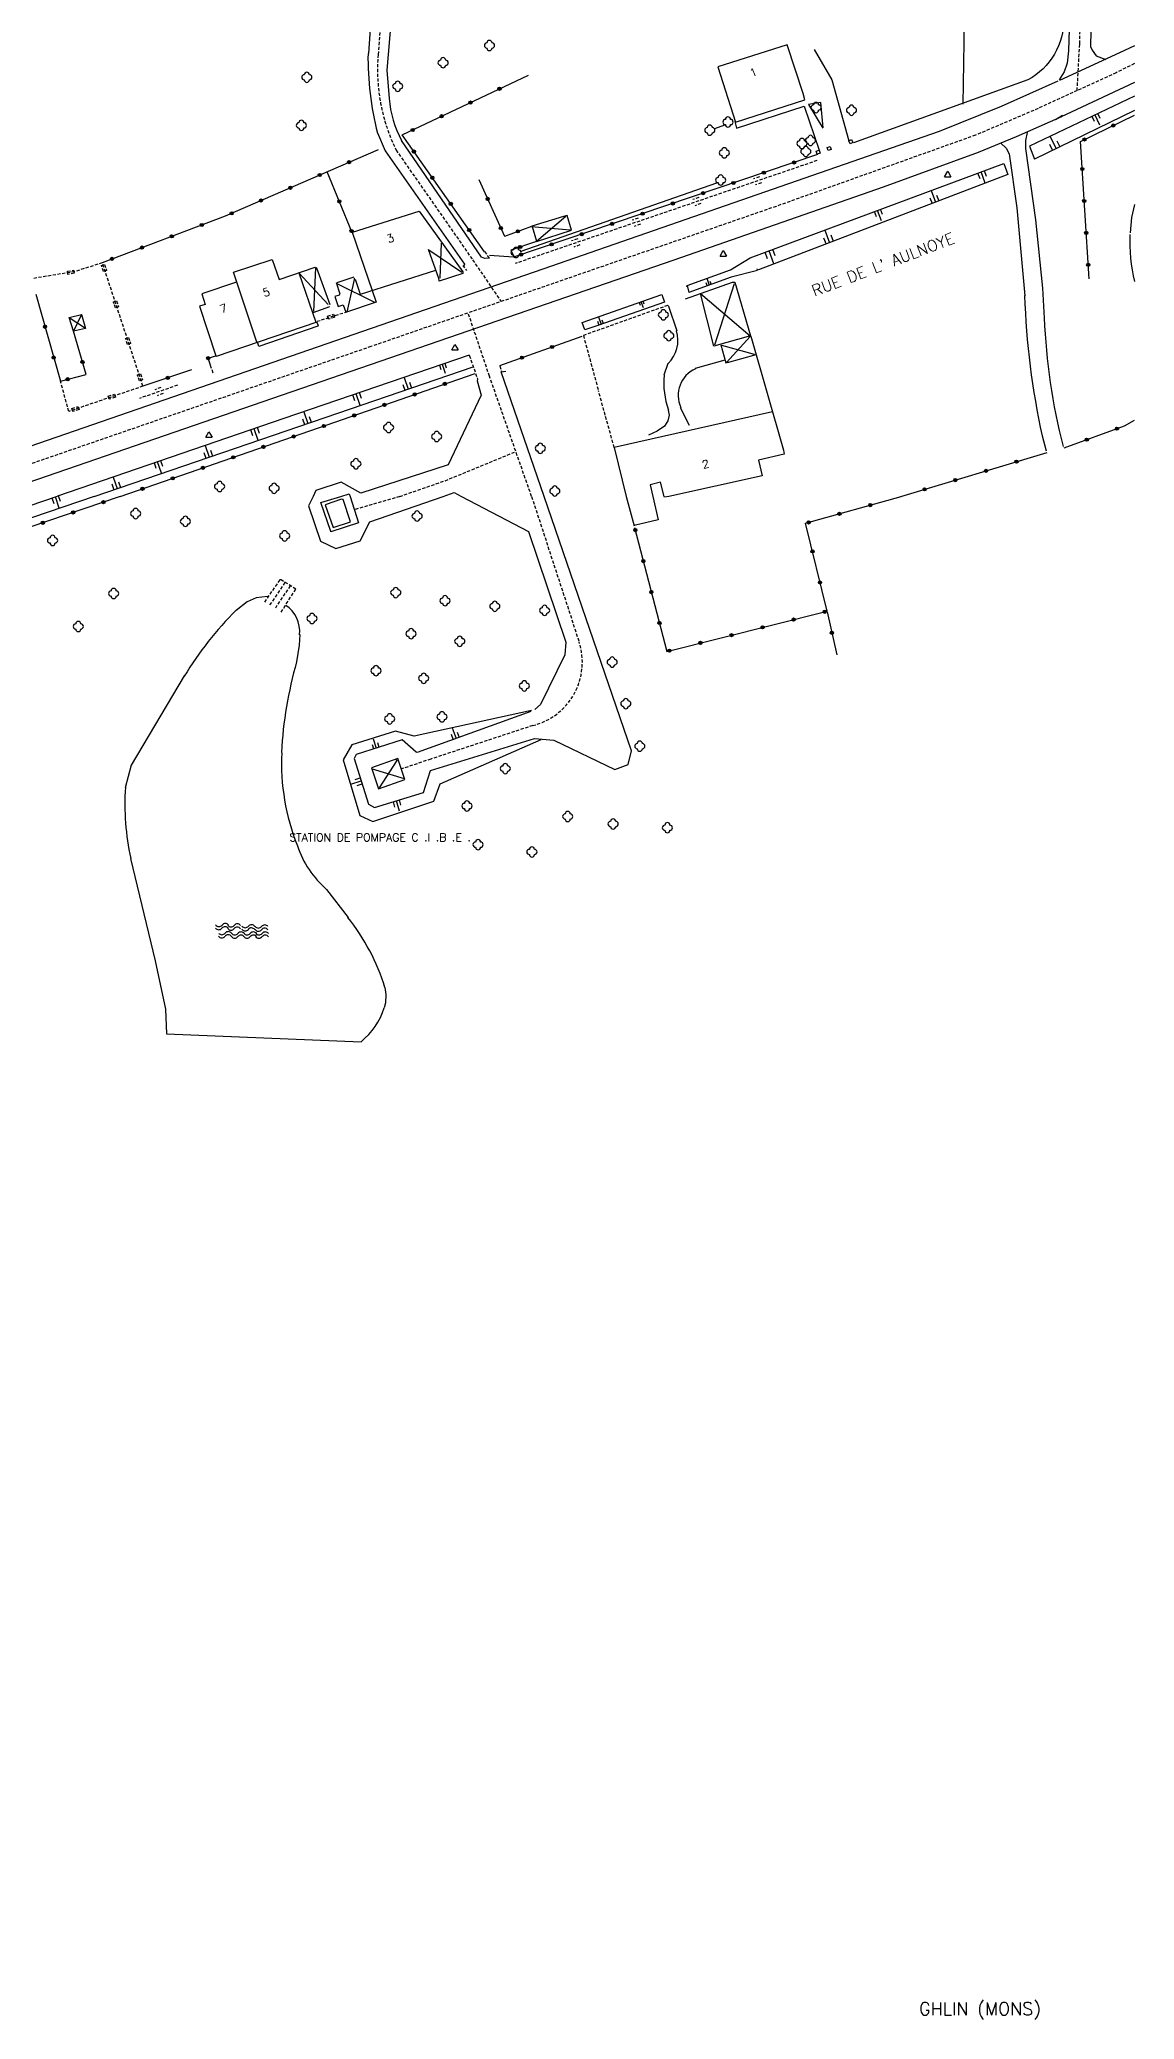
# Model space of a CAD drawing. Header units: millimetres. Extents: x 116000 to 117000, y 128339 to 129000.
# Drawn here: x 116829 to 117000, y 128512.1 to 128821.4 of the extents above; entities that cross this region are included whole.
import ezdxf
from ezdxf.enums import TextEntityAlignment as Align

# ---------------------------------------------------------------- set-up
doc = ezdxf.new("R2010")
doc.units = ezdxf.units.MM
doc.linetypes.add('DASHED', pattern=[0.75, 0.5, -0.25])
for name, color, linetype in [('W0001', 6, 'DASHED'), ('W0008', 7, 'CONTINUOUS'), ('W0100', 7, 'CONTINUOUS'), ('W0112', 1, 'DASHED'), ('W0211', 2, 'CONTINUOUS'), ('W0220', 5, 'DASHED'), ('W0300', 7, 'CONTINUOUS'), ('W0310', 3, 'CONTINUOUS'), ('W0322', 7, 'CONTINUOUS'), ('W0471', 7, 'CONTINUOUS'), ('W0515', 5, 'CONTINUOUS'), ('W0980', 7, 'CONTINUOUS'), ('W0984', 7, 'CONTINUOUS'), ('W0989', 7, 'CONTINUOUS'), ('W0991', 7, 'CONTINUOUS')]:
    doc.layers.add(name, color=color, linetype=linetype)
doc.styles.get("Standard").update_dxf_attribs({"font": 'romans.shx', "width": 0.85})

msp = doc.modelspace()

# ---------------------------------------------------------------- linework, layer by layer
at = {"layer": 'W0001'}
for points in [[(116853.37, 128879.99), (116876.55, 128877.71, -0.385085), (116885.25, 128862.89), (116881.89, 128819.05, 0.134594), (116884.69, 128804.12), (116896.65, 128786.98), (116901.09, 128780.45)], [(117000, 128817.63), (116997.14, 128816.2), (116991.06, 128813.41), (116991.46, 128820.72), (116992.16, 128850.29), (116992.28, 128864.28), (116992.47, 128872.49, 0.070634), (117000, 128867.77)], [(116905.86, 128750), (116913.28, 128727.27, -0.436071), (116906.03, 128714.2), (116890.11, 128708.97), (116885.53, 128707.42)]]:
    msp.add_lwpolyline(points, format="xyb", dxfattribs=at)
for points in [[(116991.06, 128813.41), (116984.97, 128810.61), (116975.18, 128806.44), (116944.05, 128795.32), (116880.77, 128773.42), (116812.92, 128750)], [(116905.86, 128750), (116899.28, 128768.78), (116895.95, 128778.67)], [(116885.26, 128750), (116892.35, 128752.46), (116903.4, 128757.01)], [(116885.26, 128750), (116878.18, 128747.93)]]:
    msp.add_lwpolyline(points, dxfattribs=at)
at = {"layer": 'W0008'}
for points in [[(116889.25, 128887.13), (116883.26, 128816.6)], [(116995.11, 128866.7), (116994.39, 128865.61), (116994.09, 128864.26), (116993.15, 128820.3), (116993.4, 128819.71), (116994.05, 128818.85), (116995.55, 128818.29)], [(116883.33, 128863.03), (116880.39, 128819.19)], [(116990.67, 128850.03), (116989.73, 128819.64)], [(117000, 128820.42), (116997.69, 128819.31), (116988.33, 128815.01)], [(116989.73, 128819.64), (116989.48, 128817.71)], [(116883.26, 128816.6), (116883.59, 128812.19)], [(116989.04, 128816.34), (116988.23, 128815.1)], [(116989.48, 128817.71), (116989.04, 128816.34)], [(116988.04, 128814.89), (116979.21, 128810.94), (116969.53, 128807.03), (116907.62, 128785.5), (116804.83, 128750)], [(117000, 128814.68), (116987.68, 128808.91), (116988.77, 128809.56)], [(116988.62, 128809.33), (116981.56, 128806.19), (116975.59, 128803.73), (116960.77, 128798.3), (116928.06, 128786.91), (116820.94, 128750)], [(116881.77, 128806.81), (116882.98, 128804.01), (116895.4, 128786.31), (116895.24, 128785.85)], [(116898.06, 128787.41), (116885.52, 128805.6)], [(116898.55, 128787.16), (116898.06, 128787.41)], [(116899.29, 128787.25), (116898.55, 128787.16)], [(116907.8, 128750), (116901.12, 128769.45), (116901.86, 128769.59)], [(116897.37, 128768.05), (116897.97, 128765.85), (116892.81, 128754.95), (116879.17, 128750.49), (116876.11, 128752.21), (116872.17, 128750.93), (116871.74, 128750)], [(116892.06, 128750), (116893.78, 128750.6), (116894.92, 128750)], [(116871.74, 128750), (116871.03, 128748.52), (116872.91, 128743.02), (116875.3, 128741.86), (116879.07, 128743.08), (116880.58, 128746.04), (116892.06, 128750)], [(116905.76, 128716.41), (116888.01, 128709.98), (116887.84, 128710.03), (116885.64, 128711.97), (116878.48, 128709.69), (116878.16, 128709.04), (116880.4, 128701.9), (116881.31, 128701.38), (116888.97, 128703.75), (116890.08, 128707.21), (116906.31, 128712.19), (116909.33, 128711.9), (116918.86, 128707.35), (116920.95, 128708.12), (116921.46, 128710.24), (116907.8, 128750)], [(116894.92, 128750), (116905.36, 128744.53), (116911.21, 128727.23), (116911.06, 128725.26), (116907.24, 128717.51), (116906.35, 128716.7)]]:
    msp.add_lwpolyline(points, dxfattribs=at)
for centre, radius, start, end in [((116927.86, 128818.54), 47.55, 179.1779, 194.3381), ((116902.17, 128814.06), 18.67, 185.7589, 206.9572)]:
    msp.add_arc(centre, radius, start, end, dxfattribs=at)
at = {"layer": 'W0100'}
for points in [[(116937.72, 128808.46), (116948.55, 128811.98), (116948.25, 128812.93), (116945.76, 128820.56), (116934.94, 128817.13), (116937.72, 128808.46)], [(116876.16, 128749.56), (116873.62, 128748.7), (116874.89, 128745.14), (116877.59, 128746.03), (116876.42, 128749.53), (116876.16, 128749.56)], [(116884.98, 128709.05), (116880.87, 128707.6), (116881.95, 128704.34), (116886.08, 128705.78), (116884.98, 128709.05)]]:
    msp.add_lwpolyline(points, close=True, dxfattribs=at)
for points in [[(116877.87, 128791.3), (116888.29, 128794.58), (116895.12, 128785.1), (116895.1, 128784.84), (116891.45, 128783.62), (116891.39, 128784.17)], [(116906.61, 128789.84), (116912.1, 128791.61), (116911.41, 128793.87), (116910.84, 128793.76), (116905.91, 128792.21)], [(116911.22, 128793.74), (116906.61, 128789.84)], [(116877.84, 128791.31), (116881.6, 128780.36), (116876.82, 128778.75)], [(116905.77, 128792.16), (116911.88, 128791.67)], [(116905.94, 128792.17), (116906.63, 128789.91)], [(116889.7, 128788.64), (116891.34, 128784.1)], [(116889.8, 128788.53), (116894.98, 128785.04)], [(116891.76, 128789.59), (116891.52, 128784.1)], [(116862.95, 128774.12), (116859.29, 128785.04), (116865.35, 128787.01), (116866.43, 128783.92), (116872.06, 128785.83), (116872.29, 128785.71), (116874.33, 128779.98)], [(116869.52, 128784.96), (116872.18, 128777.21)], [(116869.52, 128784.96), (116874.1, 128779.97)], [(116872.12, 128785.72), (116871.79, 128778.89)], [(116890.85, 128785.3), (116879.1, 128781.54)], [(116859.77, 128783.48), (116854.36, 128781.66), (116854.87, 128779.99), (116853.99, 128779.71), (116856.52, 128771.96), (116856.64, 128771.93), (116872.39, 128777.26)], [(116875.33, 128783.42), (116875.91, 128781.65), (116875.82, 128781.47), (116875.13, 128781.23), (116875.63, 128779.69), (116876.45, 128779.92), (116876.83, 128778.8)], [(116878.12, 128784.26), (116875.45, 128783.37)], [(116875.45, 128783.28), (116881.33, 128780.38)], [(116878.14, 128783.91), (116877.01, 128778.78), (116877.01, 128778.78)], [(116878.22, 128783.91), (116878.22, 128784.13)], [(116878.29, 128783.94), (116879.09, 128781.63)], [(116929.88, 128780.85), (116937.25, 128783.47), (116937.58, 128783.46), (116940.06, 128775.1), (116934.32, 128773.47), (116932.25, 128781.69)], [(116932.25, 128781.69), (116939.97, 128775.12)], [(116937.47, 128783.24), (116934.4, 128773.62)], [(116834.31, 128775.8), (116833.65, 128777.97), (116835.57, 128778.45), (116836.21, 128776.26)], [(116835.57, 128778.45), (116834.31, 128775.8)], [(116874.28, 128779.6), (116871.71, 128778.68)], [(116833.65, 128777.97), (116836.05, 128776.41)], [(116836.21, 128776.26), (116834.31, 128775.8)], [(116836.02, 128776.45), (116836.21, 128776.26)], [(116940.08, 128775.02), (116945.21, 128757.25), (116945.29, 128756.61), (116941.31, 128755.68), (116941.87, 128753.23), (116927.27, 128750)], [(116935.39, 128773.71), (116936.19, 128770.87), (116936.44, 128770.96)], [(116935.52, 128773.66), (116940.64, 128772.23)], [(116940.02, 128774.99), (116936.29, 128770.93)], [(116940.86, 128772.14), (116936.38, 128770.87)], [(116943.49, 128763.22), (116918.76, 128757.66)], [(116918.76, 128757.66), (116920.65, 128750)], [(116926.57, 128750), (116926.01, 128752.21), (116924.37, 128751.82), (116924.8, 128750)], [(116920.65, 128750), (116921.86, 128745.39)], [(116924.8, 128750), (116925.65, 128746.34), (116921.9, 128745.44)], [(116927.27, 128750), (116926.6, 128749.88), (116926.57, 128750)], [(116880.97, 128707.46), (116885.98, 128705.92)], [(116884.82, 128708.75), (116882.03, 128704.46)], [(116884.65, 128708.91), (116884.84, 128708.72)]]:
    msp.add_lwpolyline(points, dxfattribs=at)
at = {"layer": 'W0112'}
for p, q in [((116950.3, 128803.96), (116950.77, 128804.12)), ((116950.46, 128803.49), (116950.3, 128803.96)), ((116950.94, 128803.65), (116950.46, 128803.49)), ((116950.77, 128804.12), (116950.94, 128803.65)), ((116952, 128804.52), (116952.47, 128804.69)), ((116952.18, 128804.05), (116952, 128804.52)), ((116952.64, 128804.23), (116952.18, 128804.05)), ((116952.47, 128804.69), (116952.64, 128804.23)), ((116955.39, 128805.57), (116955.84, 128805.77)), ((116955.59, 128805.11), (116955.39, 128805.57)), ((116956.04, 128805.31), (116955.59, 128805.11)), ((116955.84, 128805.77), (116956.04, 128805.31)), ((116833.36, 128785.19), (116834.34, 128785.35)), ((116833.44, 128784.69), (116833.36, 128785.19)), ((116834.43, 128784.86), (116833.44, 128784.69)), ((116834.34, 128785.35), (116834.43, 128784.86)), ((116838.69, 128786.1), (116839.17, 128786.26)), ((116839, 128785.15), (116838.69, 128786.1)), ((116839.48, 128785.31), (116839, 128785.15)), ((116839.17, 128786.26), (116839.48, 128785.31)), ((116840.56, 128780.4), (116841.04, 128780.56)), ((116840.88, 128779.45), (116840.56, 128780.4)), ((116841.35, 128779.61), (116840.88, 128779.45)), ((116841.04, 128780.56), (116841.35, 128779.61)), ((116873.99, 128778.15), (116874.94, 128778.46)), ((116874.15, 128777.68), (116873.99, 128778.15)), ((116874.94, 128778.46), (116875.1, 128777.98)), ((116875.1, 128777.98), (116874.15, 128777.68)), ((116842.44, 128774.7), (116842.91, 128774.86)), ((116842.75, 128773.75), (116842.44, 128774.7)), ((116843.22, 128773.91), (116842.75, 128773.75)), ((116842.91, 128774.86), (116843.22, 128773.91)), ((116844.31, 128769), (116844.79, 128769.16)), ((116844.62, 128768.05), (116844.31, 128769)), ((116844.79, 128769.16), (116845.1, 128768.21)), ((116839.75, 128765.65), (116840.7, 128765.97)), ((116840.7, 128765.97), (116840.86, 128765.5)), ((116845.1, 128768.21), (116844.62, 128768.05)), ((116834.07, 128763.72), (116835.02, 128764.04)), ((116834.23, 128763.25), (116834.07, 128763.72)), ((116835.18, 128763.57), (116834.23, 128763.25)), ((116835.02, 128764.04), (116835.18, 128763.57)), ((116839.91, 128765.18), (116839.75, 128765.65)), ((116840.86, 128765.5), (116839.91, 128765.18))]:
    msp.add_line(p, q, dxfattribs=at)
for points in [[(116899.29, 128787.25), (116898.57, 128788.25)], [(116845.15, 128767.24), (116838.82, 128786.51), (116834.52, 128785.13), (116827.97, 128784.04)], [(116895.1, 128786.09), (116895.7, 128785.31)], [(116872.35, 128777.36), (116876.86, 128778.81)], [(116927.24, 128779.72), (116927.1, 128779.85), (116913.95, 128775.15), (116916.3, 128766.51)], [(116896.13, 128772.05), (116897.42, 128768.34), (116897.34, 128768)], [(116855.67, 128770.52), (116855.67, 128770.52), (116856.09, 128769.27)], [(116900.9, 128770.39), (116901.15, 128769.53)], [(116845.16, 128767.22), (116833.59, 128763.29), (116832.28, 128768.02)], [(116918.76, 128757.66), (116916.3, 128766.51)], [(116866.75, 128731.94), (116869.03, 128735.52), (116866.75, 128736.98), (116866.52, 128736.99), (116864.06, 128733.35)], [(116867.34, 128736.56), (116864.93, 128733.01)], [(116868.18, 128736.06), (116865.84, 128732.56)]]:
    msp.add_lwpolyline(points, dxfattribs=at)
at = {"layer": 'W0211'}
for p, q in [((116993.77, 128808.59), (116993.4, 128809.38)), ((116994.6, 128808.03), (116993.85, 128809.59)), ((116994.68, 128809.03), (116994.3, 128809.81)), ((116986.85, 128806.26), (116987.79, 128804.33)), ((116986.76, 128805.02), (116987.23, 128804.06)), ((116987.88, 128805.57), (116988.35, 128804.6)), ((116975.89, 128799.63), (116975.56, 128800.51)), ((116976.72, 128798.94), (116976.07, 128800.7)), ((116976.9, 128800.01), (116976.58, 128800.89)), ((116968.24, 128797.79), (116968.93, 128795.96)), ((116969.11, 128797.08), (116969.46, 128796.17)), ((116959.73, 128793.69), (116959.43, 128794.51)), ((116960.51, 128793.06), (116959.9, 128794.68)), ((116960.67, 128794.04), (116960.37, 128794.86)), ((116968.06, 128796.67), (116968.41, 128795.76)), ((116951.65, 128791.62), (116952.41, 128789.65)), ((116952.6, 128790.85), (116952.97, 128789.87)), ((116942.72, 128787.13), (116942.34, 128788.16)), ((116943.7, 128786.32), (116942.94, 128788.38)), ((116943.91, 128787.57), (116943.53, 128788.6)), ((116951.46, 128790.42), (116951.84, 128789.43)), ((116933.09, 128783.43), (116933.29, 128782.89)), ((116933.21, 128784.08), (116933.6, 128783)), ((116933.71, 128783.65), (116933.91, 128783.12)), ((116922.88, 128779.84), (116922.71, 128780.32)), ((116923.32, 128779.46), (116922.98, 128780.42)), ((116923.43, 128780.04), (116923.26, 128780.52)), ((116916.16, 128777.36), (116916.37, 128776.77)), ((116916.3, 128778.07), (116916.71, 128776.89)), ((116916.85, 128777.6), (116917.06, 128777.01)), ((116891.76, 128769.78), (116891.52, 128770.48)), ((116892.41, 128769.21), (116891.93, 128770.62)), ((116892.58, 128770.05), (116892.34, 128770.76)), ((116878.26, 128764.94), (116877.94, 128765.86)), ((116879.1, 128764.2), (116878.47, 128766.04)), ((116879.31, 128765.3), (116879, 128766.22)), ((116885.73, 128767.5), (116886.04, 128766.58)), ((116885.94, 128768.6), (116886.57, 128766.76)), ((116886.79, 128767.86), (116887.11, 128766.94)), ((116870.29, 128763.24), (116870.92, 128761.41)), ((116862.32, 128759.49), (116862.01, 128760.39)), ((116863.16, 128758.76), (116862.53, 128760.57)), ((116863.37, 128759.85), (116863.06, 128760.75)), ((116870.08, 128762.14), (116870.39, 128761.23)), ((116871.13, 128762.5), (116871.45, 128761.59)), ((116854.66, 128756.87), (116854.97, 128755.96)), ((116854.88, 128757.95), (116855.5, 128756.14)), ((116855.71, 128757.22), (116856.02, 128756.32)), ((116847.25, 128754.35), (116846.95, 128755.23)), ((116848.05, 128753.65), (116847.45, 128755.4)), ((116848.26, 128754.7), (116847.96, 128755.57)), ((116840.31, 128751.95), (116840.61, 128751.06)), ((116840.52, 128753.03), (116841.13, 128751.23)), ((116841.34, 128752.31), (116841.65, 128751.41)), ((116831.28, 128748.87), (116830.98, 128749.75)), ((116832.09, 128748.17), (116831.49, 128749.92)), ((116832.29, 128749.22), (116831.99, 128750.1)), ((116893.48, 128713.85), (116894.08, 128712.18)), ((116894.26, 128713.19), (116894.56, 128712.35)), ((116880.95, 128711.27), (116881.18, 128710.55)), ((116881.14, 128712.13), (116881.6, 128710.68)), ((116881.79, 128711.54), (116882.02, 128710.82)), ((116893.3, 128712.84), (116893.6, 128712)), ((116877.65, 128705.07), (116879.25, 128705.58)), ((116878.31, 128705.79), (116879.1, 128706.04)), ((116878.6, 128704.86), (116879.39, 128705.11)), ((116884.52, 128701.48), (116884.27, 128702.3)), ((116885.24, 128700.82), (116884.74, 128702.44)), ((116885.46, 128701.77), (116885.21, 128702.59))]:
    msp.add_line(p, q, dxfattribs=at)
for points in [[(117000, 128812.52), (116983.63, 128804.72), (116984.42, 128802.68)], [(117000, 128810.29), (116984.39, 128802.67)], [(116930.12, 128782.76), (116930.14, 128782.96), (116936.92, 128785.43), (116940.01, 128787.29), (116979.6, 128802.01), (116980.26, 128800.29), (116941.3, 128785.41), (116941.02, 128785.52)], [(116941.16, 128785.32), (116937.03, 128784.24), (116930.41, 128781.85)], [(116930.14, 128782.96), (116930.41, 128781.85)], [(116896.13, 128772.05), (116867.17, 128762.16), (116831.81, 128750.03)], [(116837.52, 128750), (116877.6, 128763.69), (116896.73, 128770.23), (116896.72, 128770.25)], [(116837.52, 128750), (116808.29, 128740.04), (116807.68, 128741.8), (116831.84, 128750.04)], [(116905.82, 128716.56), (116887.52, 128712.53), (116884.63, 128713.34), (116877.79, 128711.17), (116876.41, 128708.83), (116879.02, 128700.16), (116881.08, 128699.22), (116890.59, 128702.38), (116891.59, 128705.08), (116907.36, 128712.01)]]:
    msp.add_lwpolyline(points, dxfattribs=at)
msp.add_lwpolyline([(116916.19, 128776.7), (116914.17, 128776.02), (116913.78, 128777.19), (116926.21, 128781.55), (116926.59, 128780.36), (116916.19, 128776.7)], close=True, dxfattribs=at)
at = {"layer": 'W0220'}
for p, q in [((116941.45, 128799.93), (116940.5, 128799.61)), ((116931.99, 128796.7), (116931.04, 128796.38)), ((116941.77, 128798.98), (116940.83, 128798.66)), ((116932.31, 128795.75), (116931.36, 128795.43)), ((116922.52, 128793.47), (116921.58, 128793.15)), ((116922.85, 128792.52), (116921.9, 128792.2)), ((116913.06, 128790.24), (116912.11, 128789.92)), ((116913.38, 128789.29), (116912.44, 128788.97)), ((116847.98, 128767.01), (116847.04, 128766.68)), ((116848.31, 128766.07), (116847.37, 128765.74))]:
    msp.add_line(p, q, dxfattribs=at)
for points in [[(116950.43, 128802.47), (116903.28, 128786.38)], [(116850.55, 128767.37), (116844.65, 128765.33)]]:
    msp.add_lwpolyline(points, dxfattribs=at)
at = {"layer": 'W0300'}
for centre, start, end in [((116892.04, 128818.16), 0, 180), ((116898.88, 128820.46), 90, 270), ((116899.28, 128820.86), 0, 180), ((116899.28, 128820.06), 180, 0), ((116899.68, 128820.46), 270, 90), ((116870.36, 128815.49), 90, 270), ((116870.76, 128815.89), 0, 180), ((116871.16, 128815.49), 270, 90), ((116891.64, 128817.76), 90, 270), ((116892.04, 128817.36), 180, 0), ((116892.44, 128817.76), 270, 90), ((116870.76, 128815.09), 180, 0), ((116884.55, 128814.08), 90, 270), ((116884.95, 128814.48), 0, 180), ((116884.95, 128813.68), 180, 0), ((116885.35, 128814.08), 270, 90), ((116936.53, 128808.9), 0, 180), ((116949.89, 128810.76), 90, 270), ((116950.29, 128811.16), 0, 180), ((116950.29, 128810.36), 180, 0), ((116950.69, 128810.76), 270, 90), ((116955.42, 128810.34), 90, 270), ((116955.82, 128810.74), 0, 180), ((116955.82, 128809.94), 180, 0), ((116956.22, 128810.34), 270, 90), ((116869.51, 128807.98), 90, 270), ((116869.91, 128808.38), 0, 180), ((116869.91, 128807.58), 180, 0), ((116870.31, 128807.98), 270, 90), ((116933.29, 128807.22), 90, 270), ((116933.69, 128807.62), 0, 180), ((116933.69, 128806.82), 180, 0), ((116934.09, 128807.22), 270, 90), ((116936.13, 128808.5), 90, 270), ((116936.53, 128808.1), 180, 0), ((116936.93, 128808.5), 270, 90), ((116949.02, 128805.62), 90, 270), ((116949.42, 128806.02), 0, 180), ((116949.82, 128805.62), 270, 90), ((116935.56, 128803.68), 90, 270), ((116935.96, 128804.08), 0, 180), ((116935.96, 128803.28), 180, 0), ((116936.36, 128803.68), 270, 90), ((116947.69, 128805.15), 90, 270), ((116948.09, 128805.55), 0, 180), ((116948.09, 128804.75), 180, 0), ((116948.29, 128803.89), 90, 270), ((116948.69, 128804.29), 0, 180), ((116948.69, 128803.49), 180, 0), ((116948.49, 128805.15), 270, 90), ((116949.42, 128805.22), 180, 0), ((116949.09, 128803.89), 270, 90), ((116934.99, 128799.43), 90, 270), ((116935.39, 128799.83), 0, 180), ((116935.79, 128799.43), 270, 90), ((116935.39, 128799.03), 180, 0), ((116903.02, 128788.12), 90, 270), ((116903.42, 128788.52), 0, 180), ((116903.42, 128787.72), 180, 0), ((116903.82, 128788.12), 270, 90), ((116926.04, 128778.38), 90, 270), ((116926.44, 128778.78), 0, 180), ((116926.84, 128778.38), 270, 90), ((116926.44, 128777.98), 180, 0), ((116926.89, 128775.12), 90, 270), ((116927.29, 128775.52), 0, 180), ((116927.69, 128775.12), 270, 90), ((116927.29, 128774.72), 180, 0), ((116883.12, 128760.78), 90, 270), ((116883.52, 128761.18), 0, 180), ((116883.52, 128760.38), 180, 0), ((116883.92, 128760.78), 270, 90), ((116890.64, 128759.36), 90, 270), ((116891.04, 128759.76), 0, 180), ((116891.44, 128759.36), 270, 90), ((116891.04, 128758.96), 180, 0), ((116906.82, 128757.52), 90, 270), ((116907.22, 128757.92), 0, 180), ((116907.22, 128757.12), 180, 0), ((116907.62, 128757.52), 270, 90), ((116878.02, 128755.11), 90, 270), ((116878.42, 128755.51), 0, 180), ((116878.42, 128754.71), 180, 0), ((116878.82, 128755.11), 270, 90), ((116856.73, 128751.56), 90, 270), ((116857.13, 128751.96), 0, 180), ((116857.13, 128751.16), 180, 0), ((116857.53, 128751.56), 270, 90), ((116865.25, 128751.28), 90, 270), ((116865.65, 128751.68), 0, 180), ((116865.65, 128750.88), 180, 0), ((116866.05, 128751.28), 270, 90), ((116909.09, 128750.85), 90, 270), ((116909.49, 128751.25), 0, 180), ((116909.49, 128750.45), 180, 0), ((116909.89, 128750.85), 270, 90), ((116843.63, 128747.33), 90, 270), ((116844.03, 128747.73), 0, 180), ((116844.43, 128747.33), 270, 90), ((116887.58, 128746.94), 90, 270), ((116887.98, 128747.34), 0, 180), ((116888.38, 128746.94), 270, 90), ((116844.03, 128746.93), 180, 0), ((116851.39, 128746.11), 90, 270), ((116851.79, 128746.51), 0, 180), ((116851.79, 128745.71), 180, 0), ((116852.19, 128746.11), 270, 90), ((116866.9, 128743.84), 90, 270), ((116867.3, 128744.24), 0, 180), ((116867.7, 128743.84), 270, 90), ((116887.98, 128746.54), 180, 0), ((116830.65, 128743.13), 90, 270), ((116831.05, 128743.53), 0, 180), ((116831.05, 128742.73), 180, 0), ((116831.45, 128743.13), 270, 90), ((116867.3, 128743.44), 180, 0), ((116840.19, 128734.84), 90, 270), ((116840.59, 128735.24), 0, 180), ((116840.99, 128734.84), 270, 90), ((116884.25, 128734.98), 90, 270), ((116884.65, 128735.38), 0, 180), ((116885.05, 128734.98), 270, 90), ((116840.59, 128734.44), 180, 0), ((116884.65, 128734.58), 180, 0), ((116891.94, 128733.71), 90, 270), ((116892.34, 128734.11), 0, 180), ((116892.34, 128733.31), 180, 0), ((116892.74, 128733.71), 270, 90), ((116899.72, 128732.84), 90, 270), ((116900.12, 128733.24), 0, 180), ((116900.12, 128732.44), 180, 0), ((116900.52, 128732.84), 270, 90), ((116907.49, 128732.2), 90, 270), ((116907.89, 128732.6), 0, 180), ((116907.89, 128731.8), 180, 0), ((116908.29, 128732.2), 270, 90), ((116834.66, 128729.69), 90, 270), ((116835.06, 128730.09), 0, 180), ((116835.06, 128729.29), 180, 0), ((116835.46, 128729.69), 270, 90), ((116871.17, 128730.94), 90, 270), ((116871.57, 128731.34), 0, 180), ((116871.57, 128730.54), 180, 0), ((116871.97, 128730.94), 270, 90), ((116886.63, 128728.56), 90, 270), ((116887.03, 128728.96), 0, 180), ((116887.43, 128728.56), 270, 90), ((116887.03, 128728.16), 180, 0), ((116894.24, 128727.37), 90, 270), ((116894.64, 128727.77), 0, 180), ((116894.64, 128726.97), 180, 0), ((116895.04, 128727.37), 270, 90), ((116881.16, 128722.78), 90, 270), ((116881.56, 128723.18), 0, 180), ((116881.96, 128722.78), 270, 90), ((116918.04, 128724.12), 90, 270), ((116918.44, 128724.52), 0, 180), ((116918.44, 128723.72), 180, 0), ((116918.84, 128724.12), 270, 90), ((116881.56, 128722.38), 180, 0), ((116888.61, 128721.59), 90, 270), ((116889.01, 128721.99), 0, 180), ((116889.01, 128721.19), 180, 0), ((116889.41, 128721.59), 270, 90), ((116904.32, 128720.4), 90, 270), ((116904.72, 128720.8), 0, 180), ((116904.72, 128720), 180, 0), ((116905.12, 128720.4), 270, 90), ((116891.87, 128715.97), 0, 180), ((116920.18, 128717.63), 90, 270), ((116920.58, 128718.03), 0, 180), ((116920.58, 128717.23), 180, 0), ((116920.98, 128717.63), 270, 90), ((116883.3, 128715.25), 90, 270), ((116883.7, 128715.65), 0, 180), ((116883.7, 128714.85), 180, 0), ((116884.1, 128715.25), 270, 90), ((116891.47, 128715.57), 90, 270), ((116891.87, 128715.17), 180, 0), ((116892.27, 128715.57), 270, 90), ((116922.36, 128710.99), 90, 270), ((116922.76, 128711.39), 0, 180), ((116922.76, 128710.59), 180, 0), ((116923.16, 128710.99), 270, 90), ((116901.35, 128707.48), 90, 270), ((116901.75, 128707.88), 0, 180), ((116901.75, 128707.08), 180, 0), ((116902.15, 128707.48), 270, 90), ((116895.37, 128701.64), 90, 270), ((116895.77, 128702.04), 0, 180), ((116895.77, 128701.24), 180, 0), ((116896.17, 128701.64), 270, 90), ((116911.1, 128700), 90, 270), ((116911.5, 128700.4), 0, 180), ((116911.5, 128699.6), 180, 0), ((116911.9, 128700), 270, 90), ((116918.19, 128698.83), 90, 270), ((116918.59, 128699.23), 0, 180), ((116918.59, 128698.43), 180, 0), ((116918.99, 128698.83), 270, 90), ((116926.67, 128698.25), 90, 270), ((116927.07, 128698.65), 0, 180), ((116927.07, 128697.85), 180, 0), ((116927.47, 128698.25), 270, 90), ((116897.1, 128695.6), 90, 270), ((116897.5, 128696), 0, 180), ((116897.5, 128695.2), 180, 0), ((116897.9, 128695.6), 270, 90), ((116905.51, 128694.46), 90, 270), ((116905.91, 128694.86), 0, 180), ((116906.31, 128694.46), 270, 90), ((116905.91, 128694.06), 180, 0)]:
    msp.add_arc(centre, 0.4, start, end, dxfattribs=at)
at = {"layer": 'W0310'}
msp.add_lwpolyline([(116989.76, 128848.15), (116988.72, 128828.33), (116988.94, 128824.66, -0.28279), (116983.37, 128815.09), (116956.11, 128805.27)], format="xyb", dxfattribs=at)
for points in [[(116973.28, 128811.3), (116973.62, 128833.96), (116951.85, 128835.27)], [(116935.97, 128808.03), (116934.4, 128807.42)], [(116904.24, 128788.3), (116934.81, 128798.99)]]:
    msp.add_lwpolyline(points, dxfattribs=at)
at = {"layer": 'W0322'}
for points in [[(116898.53, 128788.21), (116885.64, 128806.48), (116905.36, 128815.83)], [(116992.92, 128784.01), (116991.6, 128805.48), (117000, 128809.55)], [(116838.84, 128786.55), (116858.06, 128793.82), (116881.94, 128804.22)], [(116950.51, 128803.41), (116903.04, 128787.38), (116899.3, 128787.64)], [(116877.79, 128791.35), (116873.93, 128800.73)], [(116897.61, 128799.52), (116901.61, 128790.69)], [(116901.66, 128790.69), (116905.91, 128792.21)], [(116906.61, 128789.84), (116902.64, 128788.49), (116903.17, 128787.34)], [(116828.42, 128781.62), (116832.28, 128768.02), (116836.28, 128769.04), (116834.31, 128775.8)], [(116855.69, 128770.5), (116855.35, 128771.61), (116856.52, 128771.95)], [(116900.92, 128770.46), (116913.78, 128775.03)], [(116841.61, 128750), (116871.24, 128760.25), (116897.05, 128769.22)], [(116852.73, 128769.77), (116845.16, 128767.22)], [(116989.03, 128757.59), (116998.46, 128761.02), (117000, 128761.9)], [(116963.54, 128750), (116986.39, 128756.89)], [(116841.61, 128750), (116807.84, 128738.53), (116815.82, 128707.31), (116820.87, 128687.52), (116824.4, 128673.51)], [(116921.95, 128745.16), (116926.96, 128725.79), (116952, 128732.08), (116948.66, 128745.81), (116963.57, 128750)], [(116952, 128731.95), (116953.54, 128725.28)]]:
    msp.add_lwpolyline(points, dxfattribs=at)
for centre, radius in [((116900.84, 128813.69), 0.25), ((116900.84, 128813.69), 0.15), ((116891.81, 128809.4), 0.25), ((116891.81, 128809.4), 0.15), ((116896.32, 128811.54), 0.25), ((116896.32, 128811.54), 0.15), ((116887.29, 128807.26), 0.25), ((116887.29, 128807.26), 0.15), ((116992.21, 128805.77), 0.25), ((116996.71, 128807.95), 0.25), ((116996.71, 128807.95), 0.15), ((116887.48, 128803.88), 0.25), ((116887.48, 128803.88), 0.15), ((116992.21, 128805.77), 0.15), ((116872.77, 128800.23), 0.25), ((116872.77, 128800.23), 0.15), ((116877.36, 128802.23), 0.25), ((116877.36, 128802.23), 0.15), ((116890.36, 128799.79), 0.25), ((116890.36, 128799.79), 0.15), ((116942.12, 128800.58), 0.25), ((116942.12, 128800.58), 0.15), ((116946.86, 128802.18), 0.25), ((116946.86, 128802.18), 0.15), ((116991.87, 128801.16), 0.25), ((116991.87, 128801.16), 0.15), ((116868.19, 128798.23), 0.25), ((116868.19, 128798.23), 0.15), ((116898.99, 128796.49), 0.25), ((116932.65, 128797.38), 0.25), ((116932.65, 128797.38), 0.15), ((116937.39, 128798.98), 0.25), ((116937.39, 128798.98), 0.15), ((116859.02, 128794.24), 0.25), ((116859.02, 128794.24), 0.15), ((116863.6, 128796.24), 0.25), ((116863.6, 128796.24), 0.15), ((116875.83, 128796.11), 0.25), ((116875.83, 128796.11), 0.15), ((116893.24, 128795.71), 0.25), ((116893.24, 128795.71), 0.15), ((116898.99, 128796.49), 0.15), ((116923.18, 128794.18), 0.25), ((116923.18, 128794.18), 0.15), ((116927.91, 128795.78), 0.25), ((116927.91, 128795.78), 0.15), ((116992.17, 128796.17), 0.25), ((116992.17, 128796.17), 0.15), ((116849.69, 128790.65), 0.25), ((116849.69, 128790.65), 0.15), ((116854.36, 128792.42), 0.25), ((116854.36, 128792.42), 0.15), ((116877.74, 128791.48), 0.25), ((116877.74, 128791.48), 0.15), ((116896.12, 128791.62), 0.25), ((116896.12, 128791.62), 0.15), ((116901.06, 128791.94), 0.25), ((116901.06, 128791.94), 0.15), ((116903.73, 128791.43), 0.25), ((116903.73, 128791.43), 0.15), ((116913.7, 128790.98), 0.25), ((116913.7, 128790.98), 0.15), ((116918.44, 128792.58), 0.25), ((116918.44, 128792.58), 0.15), ((116992.48, 128791.18), 0.25), ((116992.48, 128791.18), 0.15), ((116845.01, 128788.88), 0.25), ((116845.01, 128788.88), 0.15), ((116904.09, 128788.98), 0.25), ((116904.09, 128788.98), 0.15), ((116904.23, 128787.78), 0.25), ((116904.23, 128787.78), 0.15), ((116908.97, 128789.38), 0.25), ((116908.97, 128789.38), 0.15), ((116840.33, 128787.12), 0.25), ((116840.33, 128787.12), 0.15), ((116992.79, 128786.19), 0.25), ((116992.79, 128786.19), 0.15), ((116829.87, 128776.51), 0.25), ((116829.87, 128776.51), 0.15), ((116831.23, 128771.7), 0.25), ((116909.07, 128773.36), 0.25), ((116909.07, 128773.36), 0.15), ((116831.23, 128771.7), 0.15), ((116835.71, 128771), 0.25), ((116835.71, 128771), 0.15), ((116855.35, 128771.61), 0.25), ((116855.35, 128771.61), 0.15), ((116904.36, 128771.68), 0.25), ((116904.36, 128771.68), 0.15), ((116833.41, 128768.31), 0.25), ((116833.41, 128768.31), 0.15), ((116849.04, 128768.53), 0.25), ((116849.04, 128768.53), 0.15), ((116887.6, 128765.94), 0.25), ((116887.6, 128765.94), 0.15), ((116892.32, 128767.58), 0.25), ((116892.32, 128767.58), 0.15), ((116878.16, 128762.66), 0.25), ((116878.16, 128762.66), 0.15), ((116882.88, 128764.3), 0.25), ((116882.88, 128764.3), 0.15), ((116868.71, 128759.37), 0.25), ((116873.43, 128761.01), 0.25), ((116873.43, 128761.01), 0.15), ((116997.28, 128760.59), 0.25), ((116997.28, 128760.59), 0.15), ((116863.98, 128757.74), 0.25), ((116863.98, 128757.74), 0.15), ((116868.71, 128759.37), 0.15), ((116992.58, 128758.88), 0.25), ((116992.58, 128758.88), 0.15), ((116854.53, 128754.47), 0.25), ((116854.53, 128754.47), 0.15), ((116859.26, 128756.11), 0.25), ((116859.26, 128756.11), 0.15), ((116976.82, 128754), 0.25), ((116976.82, 128754), 0.15), ((116981.6, 128755.44), 0.25), ((116981.6, 128755.44), 0.15), ((116845.08, 128751.2), 0.25), ((116845.08, 128751.2), 0.15), ((116849.81, 128752.84), 0.25), ((116849.81, 128752.84), 0.15), ((116967.24, 128751.12), 0.25), ((116967.24, 128751.12), 0.15), ((116972.03, 128752.56), 0.25), ((116972.03, 128752.56), 0.15), ((116834.25, 128747.5), 0.25), ((116834.25, 128747.5), 0.15), ((116838.99, 128749.11), 0.25), ((116838.99, 128749.11), 0.15), ((116953.94, 128747.29), 0.25), ((116953.94, 128747.29), 0.15), ((116958.76, 128748.65), 0.25), ((116958.76, 128748.65), 0.15), ((116829.52, 128745.89), 0.25), ((116829.52, 128745.89), 0.15), ((116922.06, 128744.74), 0.25), ((116922.06, 128744.74), 0.15), ((116949.13, 128745.94), 0.25), ((116949.13, 128745.94), 0.15), ((116949.73, 128741.42), 0.25), ((116949.73, 128741.42), 0.15), ((116923.31, 128739.9), 0.25), ((116923.31, 128739.9), 0.15), ((116924.56, 128735.06), 0.25), ((116924.56, 128735.06), 0.15), ((116950.91, 128736.56), 0.25), ((116950.91, 128736.56), 0.15), ((116951.63, 128731.99), 0.25), ((116951.63, 128731.99), 0.15), ((116925.82, 128730.22), 0.25), ((116925.82, 128730.22), 0.15), ((116941.93, 128729.55), 0.25), ((116941.93, 128729.55), 0.15), ((116946.78, 128730.77), 0.25), ((116946.78, 128730.77), 0.15), ((116952.75, 128728.7), 0.25), ((116952.75, 128728.7), 0.15), ((116927.38, 128725.9), 0.25), ((116927.38, 128725.9), 0.15), ((116932.23, 128727.12), 0.25), ((116932.23, 128727.12), 0.15), ((116937.08, 128728.33), 0.25), ((116937.08, 128728.33), 0.15)]:
    msp.add_circle(centre, radius, dxfattribs=at)
at = {"layer": 'W0471'}
for p, q in [((116970.34, 128799.96), (116970.84, 128800.83)), ((116970.34, 128799.96), (116971.34, 128799.96)), ((116970.84, 128800.83), (116971.34, 128799.96)), ((116935.29, 128787.56), (116935.79, 128788.42)), ((116935.29, 128787.56), (116936.29, 128787.56)), ((116935.79, 128788.42), (116936.29, 128787.56)), ((116893.38, 128772.89), (116893.88, 128773.75)), ((116893.38, 128772.89), (116894.38, 128772.89)), ((116893.88, 128773.75), (116894.38, 128772.89)), ((116854.97, 128759.26), (116855.47, 128760.12)), ((116855.47, 128760.12), (116855.97, 128759.26)), ((116854.97, 128759.26), (116855.97, 128759.26))]:
    msp.add_line(p, q, dxfattribs=at)
at = {"layer": 'W0515'}
for points in [[(116864.61, 128734.36), (116862.85, 128734.15), (116861.43, 128733.52), (116859.72, 128732.19)], [(116869.65, 128728.42), (116869.56, 128726.75), (116869.12, 128724.15)], [(116851.58, 128721.96), (116843.34, 128708.04), (116842.39, 128704.5)], [(116843.22, 128693.45), (116847.09, 128677.45), (116848.67, 128669.92)], [(116873.84, 128688.59), (116877.23, 128684.24)], [(116882.94, 128673.26), (116883.12, 128672.18), (116883.03, 128670.89), (116882.83, 128670.13)]]:
    msp.add_lwpolyline(points, dxfattribs=at)
msp.add_lwpolyline([(116848.67, 128669.92), (116848.82, 128666.06), (116879.22, 128664.82, 0.151869), (116882.83, 128670.13, -0.506019)], format="xyb", dxfattribs=at)
for centre, radius, start, end in [((116898.86, 128693.09), 55.35, 134.9859, 148.6115), ((116864.84, 128728.98), 4.8, 353.1455, 56.657), ((116932.73, 128706.22), 66.06, 164.2329, 176.7017), ((116901.29, 128708.31), 34.49, 177.2662, 201.9284), ((116882.15, 128702), 39.82, 176.3114, 192.3918), ((116884.29, 128700.5), 15.84, 198.6826, 228.6999), ((116857.01, 128682.93), 0.625, 215.6437, 321.9039), ((116857.02, 128683.43), 0.625, 215.6437, 321.9039), ((116857.99, 128682.16), 0.625, 35.6437, 141.9039), ((116858.01, 128682.66), 0.625, 35.6437, 141.9039), ((116858.91, 128682.87), 0.625, 215.6437, 321.9039), ((116858.92, 128683.37), 0.625, 215.6437, 321.9039), ((116859.89, 128682.1), 0.625, 35.6437, 141.9039), ((116859.9, 128682.6), 0.625, 35.6437, 141.9039), ((116861.13, 128682.75), 0.625, 215.6437, 321.9039), ((116861.14, 128683.25), 0.625, 215.6437, 321.9039), ((116862.11, 128681.97), 0.625, 35.6437, 141.9039), ((116862.12, 128682.47), 0.625, 35.6437, 141.9039), ((116863.18, 128682.7), 0.625, 215.6437, 321.9039), ((116863.19, 128683.2), 0.625, 215.6437, 321.9039), ((116864.17, 128681.93), 0.625, 35.6437, 141.9039), ((116864.18, 128682.43), 0.625, 35.6437, 141.9039), ((116851.25, 128663.51), 33.18, 17.0889, 38.6706), ((116857.48, 128681.66), 0.625, 215.6437, 321.9039), ((116857.5, 128682.16), 0.625, 215.6437, 321.9039), ((116858.47, 128680.89), 0.625, 35.6437, 141.9039), ((116858.48, 128681.39), 0.625, 35.6437, 141.9039), ((116859.5, 128681.62), 0.625, 215.6437, 321.9039), ((116859.51, 128682.12), 0.625, 215.6437, 321.9039), ((116860.48, 128680.84), 0.625, 35.6437, 141.9039), ((116860.49, 128681.34), 0.625, 35.6437, 141.9039), ((116861.42, 128681.62), 0.625, 215.6437, 321.9039), ((116861.43, 128682.12), 0.625, 215.6437, 321.9039), ((116862.41, 128680.84), 0.625, 35.6437, 141.9039), ((116862.42, 128681.34), 0.625, 35.6437, 141.9039), ((116863.27, 128681.62), 0.625, 215.6437, 321.9039), ((116863.28, 128682.12), 0.625, 215.6437, 321.9039), ((116864.25, 128680.84), 0.625, 35.6437, 141.9039), ((116864.26, 128681.34), 0.625, 35.6437, 141.9039)]:
    msp.add_arc(centre, radius, start, end, dxfattribs=at)
at = {"layer": 'W0989'}
for points in [[(116949.97, 128819.82), (116952.77, 128815.07)], [(116952.77, 128815.07), (116955.4, 128805.57)], [(116937.87, 128807.52), (116948.41, 128811)], [(116948.41, 128811), (116950.78, 128804.11)], [(116951.39, 128807.58), (116951.02, 128811.56), (116949.12, 128811.26), (116951.32, 128807.52)], [(116937.59, 128808.59), (116937.87, 128807.52)], [(116983.24, 128806.86), (116982.99, 128805.63), (116982.99, 128804.35), (116984.57, 128793.21), (116985.63, 128782.55), (116985.9, 128777.87)], [(116950.78, 128804.11), (116950.78, 128804.11)], [(116979.13, 128805.17), (116979.97, 128804.43), (116980.45, 128803.54), (116981.66, 128795.09), (116982.88, 128781.35)], [(117000, 128795.63), (116999.54, 128793.57), (116999.33, 128791.21)], [(116927.25, 128779.72), (116928.52, 128775.85)], [(116872.52, 128776.64), (116872.5, 128776.58), (116863.26, 128773.44), (116863.03, 128774.14)], [(116872.3, 128777.24), (116872.52, 128776.64)], [(116927.16, 128770.77), (116926.52, 128768.93)], [(116936.03, 128771.3), (116931.4, 128770)], [(116927.2, 128763.47), (116927.34, 128762.68), (116927.13, 128761.81), (116926.59, 128760.96), (116925.49, 128760.18), (116924.1, 128759.55)], [(116929.06, 128763.88), (116930.46, 128761.15)], [(116985.61, 128759.46), (116986.23, 128757.11)], [(116876.06, 128750), (116877.37, 128750.42), (116877.5, 128750)], [(116874.48, 128744.55), (116872.95, 128749.04), (116876.06, 128750)], [(116877.5, 128750), (116878.85, 128745.86), (116874.52, 128744.49), (116874.48, 128744.55), (116874.48, 128744.55)]]:
    msp.add_lwpolyline(points, dxfattribs=at)
for centre, radius, start, end in [((117028.01, 128789.92), 28.72, 177.9801, 192.7574), ((117108.11, 128785.91), 125.35, 182.0582, 192.1789), ((116923.56, 128774.43), 5.15, 314.7888, 16.1891), ((117084.14, 128782), 98.31, 182.3829, 194.2442), ((116940.35, 128767.88), 13.85, 175.5381, 198.5758), ((116933.39, 128765.76), 4.63, 115.0109, 203.7653)]:
    msp.add_arc(centre, radius, start, end, dxfattribs=at)

# ---------------------------------------------------------------- texts
at = {"layer": 'W0980'}
msp.add_text('GHLIN (MONS)', height=2, dxfattribs=at).set_placement((116975.88, 128513.59), align=Align.MIDDLE)
at = {"layer": 'W0984'}
msp.add_text('STATION DE POMPAGE C .I .B .E .', height=1.25, dxfattribs=at).set_placement((116882.19, 128696.74), align=Align.MIDDLE)
at = {"layer": 'W0989'}
msp.add_text("RUE DE L' AULNOYE", height=1.75, rotation=20.8468, dxfattribs=at).set_placement((116960.77, 128786.25), align=Align.MIDDLE)
at = {"layer": 'W0991'}
for s, rotation, p in [('1', 21.3793, (116940.48, 128816.27)), ('3', 23.0014, (116883.8, 128790.34)), ('5', 18.1268, (116864.42, 128781.91)), ('7', 18.8221, (116857.74, 128779.38)), ('2', 13.3474, (116933.03, 128755.06))]:
    msp.add_text(s, height=1.25, rotation=rotation, dxfattribs=at).set_placement(p, align=Align.MIDDLE)

doc.saveas('drawing.dxf')
